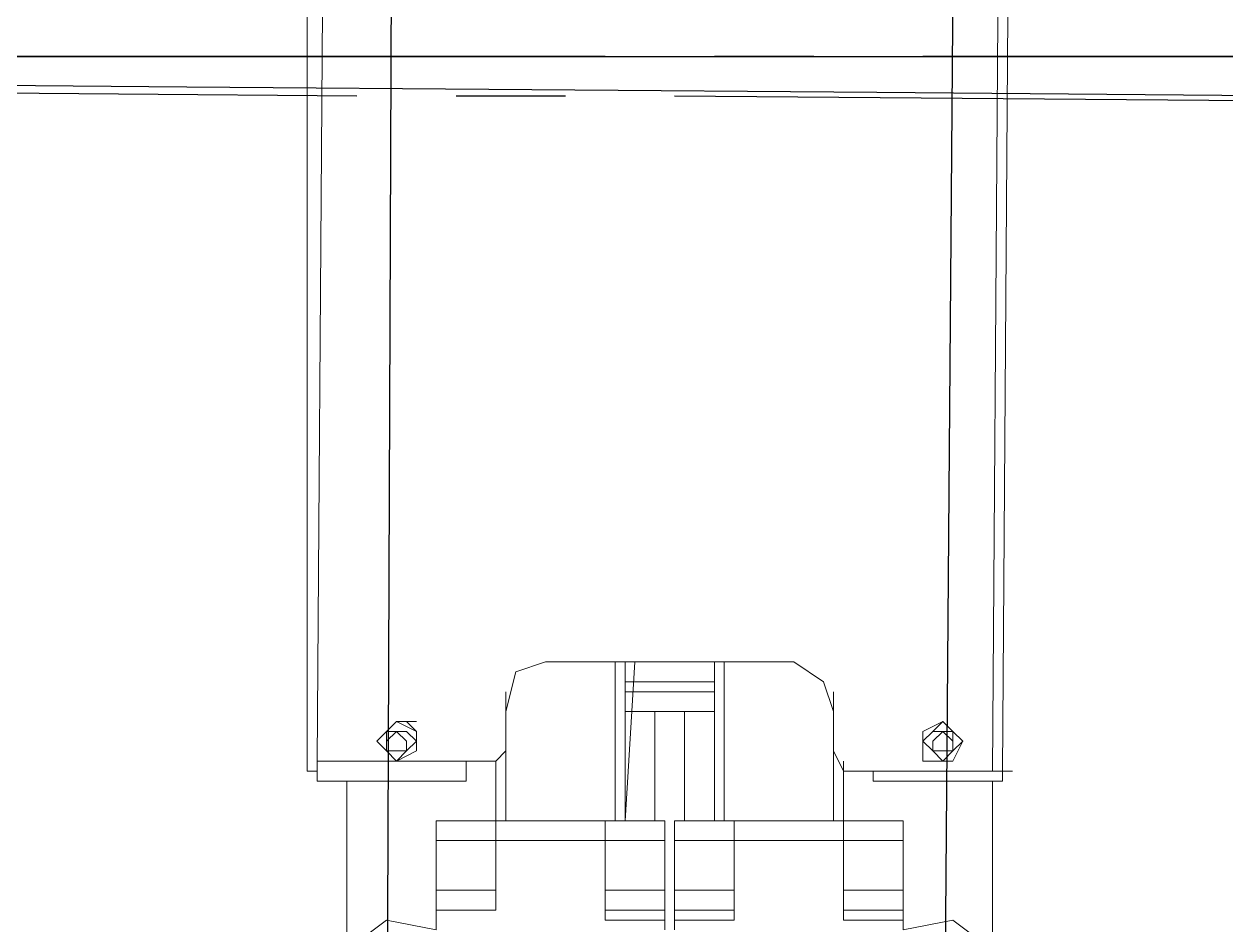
# Model space of a CAD drawing. Header units: millimetres. Extents: x -45 to 90, y -17 to 16.
# Drawn here: x 2.95 to 3.505, y -0.401 to 0.015 of the extents above; entities that cross this region are included whole.
import ezdxf

# ---------------------------------------------------------------- set-up
doc = ezdxf.new("R2010")
doc.units = ezdxf.units.MM
doc.layers.add('PDF_Geometry', color=7, linetype='Continuous')

msp = doc.modelspace()

# ---------------------------------------------------------------- linework, layer by layer
at = {"color": 2}
for q in [(53.43249, 0), (42.783, 0)]:
    msp.add_line((0, 0), q, dxfattribs=at)
at = {"color": 4}
for centre in [(3.24783, 0), (3.24778, -0.01594)]:
    msp.add_circle(centre, 1.75, dxfattribs=at)
at = {"color": 2}
for radius in [500.80823, 500.05823]:
    msp.add_arc((-0.82991, -500.05754), radius, 85.2352723, 89.9049106, dxfattribs=at)
at = {"layer": 'PDF_Geometry', "lineweight": 25}
for points in [[(3.1172, -0.55468), (3.12179, 0.62344)], [(3.38308, 0.62344), (3.37391, -0.55468)], [(3.21805, 0), (2.66796, 0)], [(3.31432, 0), (3.26848, 0)], [(3.91484, 0), (3.36474, 0)], [(3.10345, -0.01834), (2.55335, -0.01375)], [(3.19972, -0.01834), (3.14929, -0.01834)], [(3.80023, -0.02292), (3.25014, -0.01834)]]:
    msp.add_lwpolyline(points, dxfattribs=at)
at = {"layer": 'PDF_Geometry', "lineweight": 18}
for points in [[(3.0897, 0.32547), (3.08511, -0.32547), (3.15387, -0.32547), (3.16763, -0.32547), (3.17221, -0.3207), (3.17221, -0.30255), (3.17221, -0.3207), (3.16763, -0.32547), (3.15387, -0.32547), (3.08511, -0.32547), (3.08511, -0.33006), (3.08053, -0.33006), (3.08053, 0.32547)], [(3.08053, 0.32547), (3.08053, -0.33006), (3.08511, -0.33006), (3.08511, -0.33464), (3.15387, -0.33464), (3.15387, -0.32547), (3.15387, -0.33464), (3.08511, -0.33464), (3.08511, -0.33006), (3.08511, -0.32547), (3.0897, 0.32547)], [(3.09886, -0.41257), (3.09886, -0.33464), (3.09886, -0.41257), (3.1172, -0.39882), (3.14012, -0.4034), (3.14012, -0.39423), (3.16763, -0.39423), (3.16763, -0.38507), (3.14012, -0.38507), (3.16763, -0.38507), (3.16763, -0.37131), (3.16763, -0.36215), (3.16763, -0.35298), (3.21805, -0.35298), (3.22264, -0.35298), (3.21805, -0.35298), (3.22264, -0.35298), (3.22264, -0.27963), (3.22264, -0.35298), (3.21805, -0.35298), (3.22264, -0.35298), (3.21805, -0.35298), (3.16763, -0.35298), (3.16763, -0.35756), (3.16763, -0.36215), (3.21805, -0.36215), (3.21805, -0.37131), (3.21805, -0.36215), (3.21805, -0.35298), (3.21805, -0.35756), (3.21805, -0.36215), (3.16763, -0.36215), (3.16763, -0.35756), (3.16763, -0.35298), (3.16763, -0.36215), (3.16763, -0.37131), (3.16763, -0.38507), (3.16763, -0.39423), (3.14012, -0.39423), (3.14012, -0.4034)], [(3.32807, -0.32547), (3.32807, -0.35298)], [(3.32807, -0.32547), (3.32807, -0.35298)], [(3.39683, -0.41257), (3.39683, -0.33464), (3.39683, -0.41257), (3.3785, -0.39882), (3.35558, -0.4034)], [(3.24556, -0.35298), (3.21805, -0.35298)], [(3.24556, -0.35298), (3.21805, -0.35298)], [(3.14012, -0.38507), (3.14012, -0.36215), (3.14012, -0.38507)], [(3.14012, -0.38507), (3.14012, -0.36215), (3.14012, -0.38507)], [(3.24556, -0.36215), (3.24556, -0.38507), (3.24556, -0.36215)], [(3.24556, -0.36215), (3.24556, -0.38507), (3.24556, -0.36215)], [(3.14012, -0.39423), (3.14012, -0.38507), (3.14012, -0.39423)], [(3.14012, -0.39423), (3.14012, -0.38507), (3.14012, -0.39423)], [(3.24556, -0.38507), (3.24556, -0.39423), (3.24556, -0.38507)], [(3.24556, -0.38507), (3.24556, -0.39423), (3.24556, -0.38507)], [(3.25014, -0.39423), (3.25014, -0.38507), (3.25014, -0.39423)], [(3.25014, -0.39423), (3.25014, -0.38507), (3.25014, -0.39423)], [(3.35558, -0.38507), (3.35558, -0.39423), (3.35558, -0.38507)], [(3.35558, -0.38507), (3.35558, -0.39423), (3.35558, -0.38507)], [(3.14012, -0.4034), (3.1172, -0.39882), (3.09886, -0.41257)], [(3.24556, -0.39423), (3.24556, -0.39882), (3.24556, -0.39423)], [(3.24556, -0.39423), (3.24556, -0.39882), (3.24556, -0.39423)], [(3.24556, -0.4034), (3.24556, -0.39882), (3.24556, -0.4034)], [(3.35558, -0.4034), (3.35558, -0.39882), (3.32807, -0.39882), (3.32807, -0.39423), (3.35558, -0.39423), (3.32807, -0.39423), (3.32807, -0.39882), (3.35558, -0.39882), (3.35558, -0.4034)], [(3.35558, -0.39423), (3.35558, -0.39882), (3.35558, -0.39423)], [(3.35558, -0.39423), (3.35558, -0.39882), (3.35558, -0.39423)], [(3.35558, -0.4034), (3.3785, -0.39882), (3.39683, -0.41257)]]:
    msp.add_lwpolyline(points, dxfattribs=at)
for points in [[(3.34182, -0.33464), (3.34182, -0.33006), (3.34182, -0.33464), (3.40142, -0.33464), (3.40142, -0.33006), (3.39683, -0.33006), (3.40142, -0.33006), (3.406, 0.32547), (3.40142, 0.32547), (3.406, 0.32547), (3.40142, -0.33006), (3.40142, -0.33464)], [(3.32807, 0.29797), (3.3189, 0.27963), (3.30515, 0.27505), (3.25014, 0.27505), (3.30515, 0.27505), (3.3189, 0.27963), (3.32807, 0.29797), (3.32807, 0.3163), (3.33265, 0.32089), (3.34182, 0.32089), (3.40142, 0.32089), (3.39683, -0.33006), (3.40142, 0.32089), (3.34182, 0.32089), (3.33265, 0.32089), (3.32807, 0.3163)], [(3.17221, -0.30255), (3.17679, -0.28422), (3.19055, -0.27963), (3.24556, -0.27963), (3.25014, -0.27963), (3.30515, -0.27963), (3.3189, -0.2888), (3.32349, -0.30255), (3.32349, -0.3207), (3.32807, -0.33006), (3.34182, -0.33006), (3.39683, -0.33006), (3.34182, -0.33006), (3.32807, -0.33006), (3.32349, -0.3207), (3.32349, -0.30255), (3.3189, -0.2888), (3.30515, -0.27963), (3.25014, -0.27963), (3.24556, -0.27963), (3.19055, -0.27963), (3.17679, -0.28422)], [(3.22722, -0.27963), (3.22722, -0.35298), (3.2318, -0.27963), (3.22722, -0.35298)], [(3.26848, -0.35298), (3.26848, -0.27963)], [(3.26848, -0.35298), (3.26848, -0.27963)], [(3.27306, -0.35298), (3.27306, -0.27963)], [(3.17221, -0.29338), (3.17221, -0.35298), (3.16763, -0.35298), (3.14012, -0.35298), (3.16763, -0.35298), (3.17221, -0.35298)], [(3.2318, -0.2888), (3.26848, -0.2888), (3.22722, -0.2888), (3.26848, -0.2888)], [(3.22722, -0.29338), (3.26848, -0.29338)], [(3.32349, -0.35298), (3.32349, -0.29338)], [(3.24097, -0.35298), (3.24097, -0.30255), (3.25472, -0.30255), (3.25472, -0.35298), (3.25472, -0.30255), (3.24097, -0.30255), (3.24097, -0.35298), (3.24097, -0.30255), (3.22722, -0.30255), (3.24097, -0.30255)], [(3.24556, -0.30255), (3.24097, -0.30255)], [(3.25931, -0.30255), (3.25472, -0.30255), (3.25472, -0.35298), (3.25472, -0.30255), (3.26848, -0.30255), (3.25472, -0.30255)], [(3.13095, -0.3163), (3.13095, -0.31172), (3.12179, -0.30714), (3.1172, -0.31172), (3.11262, -0.3163), (3.1172, -0.3207), (3.12179, -0.32547), (3.13095, -0.3207)], [(3.13095, -0.30714), (3.12637, -0.30714), (3.12179, -0.30714), (3.12637, -0.30714), (3.13095, -0.31172), (3.13095, -0.3163), (3.13095, -0.3207), (3.12179, -0.32547), (3.1172, -0.3207), (3.11262, -0.3163), (3.1172, -0.31172), (3.12179, -0.30714), (3.12637, -0.30714)], [(3.13095, -0.3163), (3.13095, -0.31172), (3.12179, -0.30714), (3.1172, -0.31172), (3.11262, -0.3163), (3.1172, -0.3207), (3.12179, -0.32547), (3.13095, -0.3207)], [(3.12637, -0.30714), (3.12179, -0.30714), (3.1172, -0.31172), (3.11262, -0.3163), (3.1172, -0.3207), (3.12179, -0.32547), (3.13095, -0.3207), (3.13095, -0.3163), (3.13095, -0.31172)], [(3.13095, -0.3163), (3.13095, -0.31172), (3.12179, -0.30714), (3.1172, -0.31172), (3.1172, -0.3163), (3.1172, -0.3207), (3.12179, -0.32547), (3.13095, -0.3207)], [(3.13095, -0.3163), (3.13095, -0.31172), (3.12179, -0.30714), (3.1172, -0.31172), (3.1172, -0.3163), (3.1172, -0.3207), (3.12179, -0.32547), (3.13095, -0.3207)], [(3.38308, -0.3163), (3.3785, -0.31172), (3.37391, -0.30714), (3.36933, -0.31172), (3.36474, -0.3163), (3.36933, -0.3207), (3.37391, -0.32547), (3.3785, -0.3207)], [(3.38308, -0.3163), (3.3785, -0.31172), (3.37391, -0.30714), (3.36474, -0.31172), (3.36474, -0.3163), (3.36474, -0.32547), (3.37391, -0.32547), (3.3785, -0.32547)], [(3.37391, -0.30714), (3.36474, -0.31172), (3.36474, -0.3163), (3.36474, -0.32547), (3.37391, -0.32547), (3.3785, -0.32547), (3.38308, -0.3163), (3.3785, -0.31172)], [(3.38308, -0.3163), (3.3785, -0.31172), (3.37391, -0.30714), (3.36933, -0.31172), (3.36474, -0.3163), (3.36933, -0.3207), (3.37391, -0.32547), (3.3785, -0.3207)], [(3.38308, -0.3163), (3.3785, -0.31172), (3.37391, -0.30714), (3.36474, -0.31172), (3.36474, -0.3163), (3.36474, -0.32547), (3.37391, -0.32547), (3.3785, -0.32547)], [(3.37391, -0.30714), (3.36474, -0.31172), (3.36474, -0.3163), (3.36474, -0.32547), (3.37391, -0.32547), (3.3785, -0.32547), (3.38308, -0.3163), (3.3785, -0.31172)], [(3.13095, -0.3163), (3.12637, -0.31172), (3.12179, -0.31172), (3.1172, -0.31172), (3.1172, -0.3163), (3.1172, -0.3207), (3.12179, -0.32547), (3.12637, -0.3207)], [(3.1172, -0.3207), (3.1172, -0.3163), (3.12179, -0.31172), (3.12637, -0.3163), (3.12637, -0.3207), (3.12179, -0.3207)], [(3.13095, -0.3163), (3.12637, -0.31172), (3.12179, -0.31172), (3.1172, -0.31172), (3.1172, -0.3163), (3.1172, -0.3207), (3.12179, -0.32547), (3.12637, -0.3207)], [(3.1172, -0.3207), (3.1172, -0.3163), (3.12179, -0.31172), (3.12637, -0.3163), (3.12637, -0.3207), (3.12179, -0.3207)], [(3.3785, -0.3163), (3.3785, -0.31172), (3.37391, -0.31172), (3.36933, -0.31172), (3.36474, -0.3163), (3.36933, -0.3207), (3.37391, -0.32547), (3.3785, -0.3207)], [(3.3785, -0.3163), (3.3785, -0.31172), (3.37391, -0.31172), (3.36933, -0.31172), (3.36474, -0.3163), (3.36933, -0.3207), (3.37391, -0.32547), (3.3785, -0.3207)], [(3.36933, -0.3207), (3.36933, -0.3163), (3.37391, -0.31172), (3.3785, -0.3163), (3.3785, -0.3207), (3.37391, -0.3207)], [(3.36933, -0.3207), (3.36933, -0.3163), (3.37391, -0.31172), (3.3785, -0.3163), (3.3785, -0.3207), (3.37391, -0.3207)], [(3.16763, -0.32547), (3.16763, -0.35298)], [(3.16763, -0.32547), (3.16763, -0.35298)], [(3.32807, -0.35298), (3.32807, -0.32547)], [(3.406, -0.33006), (3.40142, -0.33006)], [(3.14012, -0.36215), (3.14012, -0.35756), (3.14012, -0.35298)], [(3.14012, -0.36215), (3.14012, -0.35756), (3.14012, -0.35298)], [(3.19055, -0.35298), (3.20888, -0.35298)], [(3.21805, -0.35298), (3.21805, -0.36215), (3.21805, -0.35756)], [(3.24556, -0.35298), (3.24556, -0.35756), (3.24556, -0.36215)], [(3.24556, -0.35298), (3.24556, -0.35756), (3.24556, -0.36215)], [(3.25014, -0.36215), (3.25014, -0.35756), (3.25014, -0.35298)], [(3.28223, -0.35298), (3.27765, -0.35298), (3.27765, -0.36215), (3.27765, -0.37131), (3.27765, -0.38507), (3.27765, -0.37131), (3.27765, -0.36215), (3.25014, -0.36215), (3.27765, -0.36215), (3.27765, -0.37131), (3.27765, -0.36215), (3.27765, -0.35298), (3.27765, -0.35756), (3.27765, -0.36215), (3.32807, -0.36215), (3.32807, -0.35298), (3.32807, -0.35756), (3.32807, -0.36215), (3.27765, -0.36215), (3.27765, -0.35756), (3.27765, -0.35298), (3.25014, -0.35298), (3.27765, -0.35298), (3.28223, -0.35298), (3.27765, -0.35298), (3.32807, -0.35298), (3.33265, -0.35298), (3.32807, -0.35298), (3.27765, -0.35298)], [(3.25014, -0.36215), (3.25014, -0.35756), (3.25014, -0.35298)], [(3.28681, -0.35298), (3.30515, -0.35298)], [(3.32807, -0.35298), (3.32807, -0.36215), (3.32807, -0.35756)], [(3.33265, -0.35298), (3.32807, -0.35298), (3.35558, -0.35298), (3.32807, -0.35298)], [(3.35558, -0.35298), (3.35558, -0.35756), (3.35558, -0.36215)], [(3.35558, -0.35298), (3.35558, -0.35756), (3.35558, -0.36215)], [(3.14012, -0.36215), (3.16763, -0.36215), (3.16763, -0.37131), (3.16763, -0.36215)], [(3.21805, -0.38507), (3.21805, -0.37131), (3.21805, -0.36215), (3.24556, -0.36215), (3.21805, -0.36215), (3.21805, -0.37131)], [(3.27765, -0.38507), (3.25014, -0.38507), (3.25014, -0.36215), (3.25014, -0.38507), (3.25014, -0.36215), (3.25014, -0.38507), (3.27765, -0.38507), (3.27765, -0.39423), (3.25014, -0.39423), (3.27765, -0.39423)], [(3.32807, -0.38507), (3.32807, -0.37131), (3.32807, -0.36215), (3.35558, -0.36215), (3.35558, -0.38507), (3.35558, -0.36215), (3.35558, -0.38507), (3.35558, -0.36215), (3.32807, -0.36215), (3.32807, -0.37131)], [(3.32807, -0.36215), (3.32807, -0.37131)], [(3.21805, -0.39423), (3.24556, -0.39423), (3.21805, -0.39423), (3.21805, -0.38507), (3.24556, -0.38507), (3.21805, -0.38507), (3.21805, -0.39423), (3.21805, -0.39882), (3.24556, -0.39882), (3.21805, -0.39882)], [(3.32807, -0.39423), (3.32807, -0.38507), (3.35558, -0.38507), (3.32807, -0.38507)], [(3.14471, -0.39423), (3.14012, -0.39423), (3.16763, -0.39423), (3.14012, -0.39423)], [(3.27765, -0.39423), (3.27765, -0.39882), (3.25014, -0.39882), (3.25014, -0.39423), (3.25014, -0.39882), (3.25014, -0.4034), (3.25014, -0.39882), (3.25014, -0.39423), (3.25014, -0.39882), (3.27765, -0.39882)]]:
    msp.add_lwpolyline(points, close=True, dxfattribs=at)

doc.saveas('drawing.dxf')
